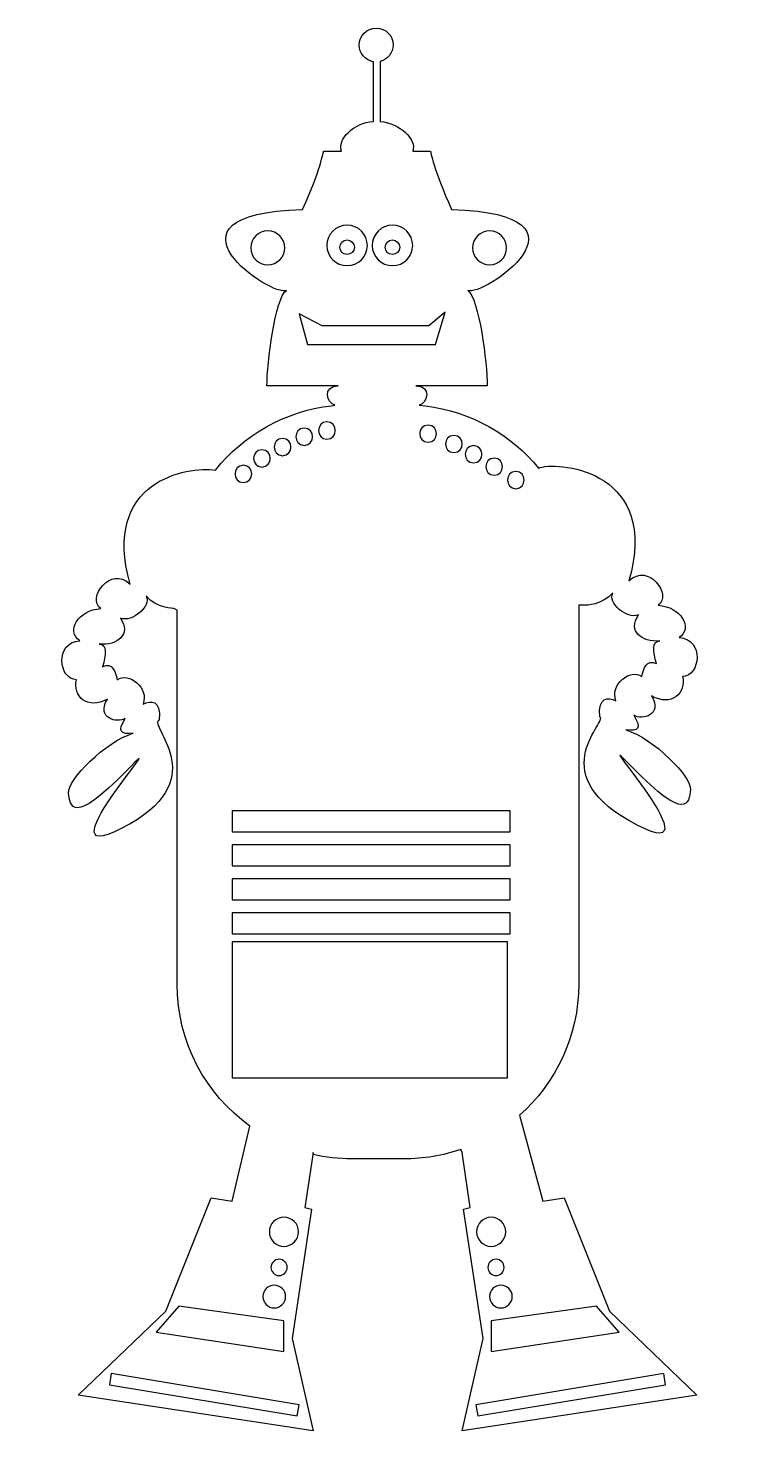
# Model space of a CAD drawing. Header units: centimetres. Extents: x -5.4 to 5.4, y -10.8 to 10.8.
import ezdxf

# ---------------------------------------------------------------- set-up
doc = ezdxf.new("R2010")
doc.units = ezdxf.units.CM
doc.header["$MEASUREMENT"] = 0
doc.layers.add('Camada 1', color=7, linetype='Continuous')

msp = doc.modelspace()

# ---------------------------------------------------------------- linework, layer by layer
at = {"layer": 'Camada 1'}
for centre in [(-0.49698, 7.40198), (0.19885, 7.40198)]:
    msp.add_ellipse(centre, major_axis=(0, 0.11181), ratio=1, dxfattribs=at)
for points, knots in [([(2.83156, -7.18767), (2.83156, -7.18767), (2.50845, -7.23739), (2.50845, -7.23739), (2.50845, -7.23739), (2.50845, -7.23739), (2.14663, -5.92138), (2.14663, -5.92138), (2.14663, -5.92138), (2.7045, -5.4296), (3.0564, -4.70969), (3.0564, -3.90756), (3.0564, -3.90756), (3.0564, -3.90756), (3.0564, 1.90714), (3.0564, 1.90714), (3.0564, 1.90714), (3.0564, 1.90714), (3.15588, 1.90727), (3.15588, 1.90727), (3.15588, 1.90727), (3.15588, 1.90727), (3.4247, 1.9074), (3.57948, 2.09899), (3.57948, 2.09899), (3.49709, 1.94341), (3.79054, 1.68865), (3.97588, 1.75821), (3.97588, 1.75821), (3.80194, 1.50966), (4.02565, 1.33564), (4.29902, 1.36057), (4.29902, 1.36057), (4.1748, 1.36057), (4.19954, 1.18658), (4.24925, 1.01275), (4.24925, 1.01275), (4.10016, 1.08726), (4.05044, 0.93819), (4.02565, 0.81384), (4.02565, 0.81384), (3.85171, 0.93819), (3.52863, 0.68967), (3.62806, 0.44112), (3.62806, 0.44112), (3.50389, 0.49089), (3.35469, 0.51568), (3.37951, 0.19273), (3.37951, 0.19273), (3.5235, 0.14468), (2.50824, -0.64428), (3.82679, -1.39771), (3.82679, -1.39771), (5.39233, -2.29229), (3.03166, 0.29203), (3.87651, -0.57769), (3.87651, -0.57769), (4.7214, -1.44751), (4.74627, -1.12443), (4.77115, -0.92551), (4.77115, -0.92551), (4.79597, -0.72675), (4.19954, -0.13036), (3.77719, -0.00619), (3.77719, -0.00619), (3.97602, -0.03093), (4.02569, 0.01871), (3.90139, 0.21746), (3.90139, 0.21746), (4.02556, 0.14293), (4.34864, 0.21746), (4.17476, 0.51567), (4.17476, 0.51567), (4.47295, 0.34181), (4.72142, 0.56544), (4.64688, 0.81386), (4.64688, 0.81386), (4.92017, 0.81386), (4.99478, 1.38549), (4.59722, 1.41026), (4.59722, 1.41026), (4.82087, 1.55935), (4.62204, 1.88244), (4.27414, 1.90733), (4.27414, 1.90733), (4.49779, 2.05642), (4.12505, 2.57826), (3.82684, 2.28008), (3.82684, 2.28008), (4.29896, 3.94502), (2.80806, 4.11888), (2.46019, 4.01945), (2.46019, 4.01945), (2.46019, 4.01945), (2.44685, 4.00807), (2.44685, 4.00807), (2.44685, 4.00807), (2.02111, 4.52591), (1.40521, 4.88154), (0.70587, 4.96811), (0.70587, 4.96811), (0.70587, 4.96811), (0.60874, 4.97613), (0.60874, 4.97613), (0.60874, 4.97613), (0.73309, 5.00095), (0.80765, 5.27434), (0.55908, 5.27434), (0.55908, 5.27434), (0.7331, 5.27434), (1.65242, 5.27434), (1.65242, 5.27434), (1.65242, 5.27434), (1.65242, 5.62224), (1.52822, 6.61623), (1.35421, 6.74048), (1.35421, 6.74048), (1.55312, 6.61621), (3.49136, 7.90838), (1.10579, 7.98294), (1.10579, 7.98294), (0.83237, 8.57931), (0.78271, 8.87752), (0.78271, 8.87752), (0.78271, 8.87752), (0.78271, 8.87752), (0.50936, 8.87751), (0.50936, 8.87751), (0.50936, 8.87751), (0.57897, 9.05849), (0.31338, 9.30188), (0.00938, 9.33238), (0.00938, 9.33238), (0.00938, 9.33238), (0.00896, 10.2199), (0.00896, 10.2199), (0.00896, 10.2199), (0.00896, 10.2199), (0.00896, 10.25377), (0.00896, 10.25377), (0.00896, 10.25377), (0.11858, 10.2847), (0.21118, 10.38561), (0.21118, 10.5051), (0.21118, 10.5051), (0.21118, 10.64919), (0.09426, 10.76601), (-0.04975, 10.76601), (-0.04975, 10.76601), (-0.1939, 10.76601), (-0.31066, 10.6492), (-0.31066, 10.5051), (-0.31066, 10.5051), (-0.31066, 10.379), (-0.22126, 10.2738), (-0.1023, 10.24946), (-0.1023, 10.24946), (-0.1023, 10.24946), (-0.0927, 10.2475), (-0.0927, 10.2475), (-0.0927, 10.2475), (-0.0927, 10.2475), (-0.0927, 9.33403), (-0.0927, 9.33403), (-0.0927, 9.33403), (-0.39308, 9.31236), (-0.65298, 9.05672), (-0.58395, 8.87746), (-0.58395, 8.87746), (-0.58395, 8.87746), (-0.85737, 8.87746), (-0.85737, 8.87746), (-0.85737, 8.87746), (-0.85737, 8.87746), (-0.90701, 8.57925), (-1.18032, 7.98288), (-1.18032, 7.98288), (-3.56586, 7.90832), (-1.62762, 6.61612), (-1.42884, 6.74042), (-1.42884, 6.74042), (-1.6027, 6.6162), (-1.72705, 5.62221), (-1.72705, 5.27428), (-1.72705, 5.27428), (-1.72705, 5.27428), (-0.8076, 5.27428), (-0.63371, 5.27428), (-0.63371, 5.27428), (-0.88229, 5.27428), (-0.80759, 5.00091), (-0.68337, 4.97607), (-0.68337, 4.97607), (-0.68337, 4.97607), (-0.73832, 4.97009), (-0.73832, 4.97009), (-0.73832, 4.97009), (-1.45643, 4.88595), (-2.08775, 4.51816), (-2.51754, 3.98187), (-2.51754, 3.98187), (-2.94606, 4.04899), (-4.27638, 3.81563), (-3.82683, 2.23022), (-3.82683, 2.23022), (-4.12504, 2.52841), (-4.49776, 2.00657), (-4.27413, 1.85747), (-4.27413, 1.85747), (-4.62203, 1.83257), (-4.82087, 1.50954), (-4.59721, 1.36045), (-4.59721, 1.36045), (-4.99475, 1.33561), (-4.92019, 0.764), (-4.64687, 0.764), (-4.64687, 0.764), (-4.72143, 0.51561), (-4.47293, 0.29196), (-4.17475, 0.46579), (-4.17475, 0.46579), (-4.34866, 0.1676), (-4.02555, 0.09304), (-3.90138, 0.1676), (-3.90138, 0.1676), (-4.02565, -0.03113), (-3.97599, -0.08079), (-3.77716, -0.05605), (-3.77716, -0.05605), (-4.19954, -0.18027), (-4.79594, -0.77662), (-4.77112, -0.97542), (-4.77112, -0.97542), (-4.74628, -1.17428), (-4.7214, -1.49736), (-3.87651, -0.62755), (-3.87651, -0.62755), (-3.03167, 0.24211), (-5.39231, -2.34218), (-3.82679, -1.4476), (-3.82679, -1.4476), (-2.56478, -0.72643), (-3.56813, 0.08005), (-3.37951, 0.14284), (-3.37951, 0.14284), (-3.35467, 0.46576), (-3.50386, 0.44103), (-3.62803, 0.39123), (-3.62803, 0.39123), (-3.5286, 0.63975), (-3.85168, 0.88833), (-4.02562, 0.76398), (-4.02562, 0.76398), (-4.05044, 0.88833), (-4.10015, 1.0374), (-4.24925, 0.96287), (-4.24925, 0.96287), (-4.19953, 1.13673), (-4.1748, 1.31072), (-4.29899, 1.31072), (-4.29899, 1.31072), (-4.02562, 1.28582), (-3.80186, 1.45987), (-3.97588, 1.70834), (-3.97588, 1.70834), (-3.79049, 1.63883), (-3.49704, 1.89357), (-3.57948, 2.04915), (-3.57948, 2.04915), (-3.42473, 1.85762), (-3.15588, 1.85746), (-3.15588, 1.85746), (-3.15588, 1.85746), (-3.15588, 1.85746), (-3.10616, 1.83262), (-3.10616, 1.83262), (-3.10616, 1.83262), (-3.10616, 1.83262), (-3.10616, -3.90759), (-3.10616, -3.90759), (-3.10616, -3.90759), (-3.10616, -4.80492), (-2.66576, -5.59942), (-1.9893, -6.08665), (-1.9893, -6.08665), (-1.9893, -6.08665), (-2.26137, -7.23743), (-2.26137, -7.23743), (-2.26137, -7.23743), (-2.26137, -7.23743), (-2.58435, -7.18771), (-2.58435, -7.18771), (-2.58435, -7.18771), (-2.58435, -7.18771), (-3.28015, -8.92713), (-3.28015, -8.92713), (-3.28015, -8.92713), (-3.28015, -8.92713), (-4.62198, -10.21936), (-4.62198, -10.21936), (-4.62198, -10.21936), (-4.62198, -10.21936), (-1.01886, -10.76602), (-1.01886, -10.76602), (-1.01886, -10.76602), (-1.01886, -10.76602), (-1.34189, -9.3496), (-1.34189, -9.3496), (-1.34189, -9.3496), (-1.34189, -9.3496), (-1.04368, -7.3616), (-1.04368, -7.3616), (-1.04368, -7.3616), (-1.04368, -7.3616), (-1.14314, -7.33678), (-1.14314, -7.33678), (-1.14314, -7.33678), (-1.14314, -7.33678), (-1.01887, -6.49191), (-1.01887, -6.49191), (-1.01887, -6.49191), (-1.01887, -6.49191), (-1.01792, -6.52498), (-1.01792, -6.52498), (-1.01792, -6.52498), (-0.82639, -6.56837), (-0.6271, -6.59128), (-0.42242, -6.59128), (-0.42242, -6.59128), (-0.42242, -6.59128), (0.37268, -6.5913), (0.37268, -6.5913), (0.37268, -6.5913), (0.67909, -6.5913), (0.97352, -6.53992), (1.24784, -6.44533), (1.24784, -6.44533), (1.24784, -6.44533), (1.26604, -6.49192), (1.26604, -6.49192), (1.26604, -6.49192), (1.26604, -6.49192), (1.39021, -7.33679), (1.39021, -7.33679), (1.39021, -7.33679), (1.39021, -7.33679), (1.29083, -7.36161), (1.29083, -7.36161), (1.29083, -7.36161), (1.29083, -7.36161), (1.58904, -9.34961), (1.58904, -9.34961), (1.58904, -9.34961), (1.58904, -9.34961), (1.26604, -10.76603), (1.26604, -10.76603), (1.26604, -10.76603), (1.26604, -10.76603), (4.86916, -10.21937), (4.86916, -10.21937), (4.86916, -10.21937), (4.86916, -10.21937), (3.52733, -8.92714), (3.52733, -8.92714), (3.52733, -8.92714), (3.52733, -8.92714), (2.83156, -7.18767), (2.83156, -7.18767)], [0, 0, 0, 0, 0.01075269, 0.01075269, 0.01075269, 0.01075269, 0.02150538, 0.02150538, 0.02150538, 0.02150538, 0.03225806, 0.03225806, 0.03225806, 0.03225806, 0.04301075, 0.04301075, 0.04301075, 0.04301075, 0.05376344, 0.05376344, 0.05376344, 0.05376344, 0.06451613, 0.06451613, 0.06451613, 0.06451613, 0.07526882, 0.07526882, 0.07526882, 0.07526882, 0.08602151, 0.08602151, 0.08602151, 0.08602151, 0.09677419, 0.09677419, 0.09677419, 0.09677419, 0.10752688, 0.10752688, 0.10752688, 0.10752688, 0.11827957, 0.11827957, 0.11827957, 0.11827957, 0.12903226, 0.12903226, 0.12903226, 0.12903226, 0.13978495, 0.13978495, 0.13978495, 0.13978495, 0.15053763, 0.15053763, 0.15053763, 0.15053763, 0.16129032, 0.16129032, 0.16129032, 0.16129032, 0.17204301, 0.17204301, 0.17204301, 0.17204301, 0.1827957, 0.1827957, 0.1827957, 0.1827957, 0.19354839, 0.19354839, 0.19354839, 0.19354839, 0.20430108, 0.20430108, 0.20430108, 0.20430108, 0.21505376, 0.21505376, 0.21505376, 0.21505376, 0.22580645, 0.22580645, 0.22580645, 0.22580645, 0.23655914, 0.23655914, 0.23655914, 0.23655914, 0.24731183, 0.24731183, 0.24731183, 0.24731183, 0.25806452, 0.25806452, 0.25806452, 0.25806452, 0.2688172, 0.2688172, 0.2688172, 0.2688172, 0.27956989, 0.27956989, 0.27956989, 0.27956989, 0.29032258, 0.29032258, 0.29032258, 0.29032258, 0.30107527, 0.30107527, 0.30107527, 0.30107527, 0.31182796, 0.31182796, 0.31182796, 0.31182796, 0.32258065, 0.32258065, 0.32258065, 0.32258065, 0.33333333, 0.33333333, 0.33333333, 0.33333333, 0.34408602, 0.34408602, 0.34408602, 0.34408602, 0.35483871, 0.35483871, 0.35483871, 0.35483871, 0.3655914, 0.3655914, 0.3655914, 0.3655914, 0.37634409, 0.37634409, 0.37634409, 0.37634409, 0.38709677, 0.38709677, 0.38709677, 0.38709677, 0.39784946, 0.39784946, 0.39784946, 0.39784946, 0.40860215, 0.40860215, 0.40860215, 0.40860215, 0.41935484, 0.41935484, 0.41935484, 0.41935484, 0.43010753, 0.43010753, 0.43010753, 0.43010753, 0.44086022, 0.44086022, 0.44086022, 0.44086022, 0.4516129, 0.4516129, 0.4516129, 0.4516129, 0.46236559, 0.46236559, 0.46236559, 0.46236559, 0.47311828, 0.47311828, 0.47311828, 0.47311828, 0.48387097, 0.48387097, 0.48387097, 0.48387097, 0.49462366, 0.49462366, 0.49462366, 0.49462366, 0.50537634, 0.50537634, 0.50537634, 0.50537634, 0.51612903, 0.51612903, 0.51612903, 0.51612903, 0.52688172, 0.52688172, 0.52688172, 0.52688172, 0.53763441, 0.53763441, 0.53763441, 0.53763441, 0.5483871, 0.5483871, 0.5483871, 0.5483871, 0.55913978, 0.55913978, 0.55913978, 0.55913978, 0.56989247, 0.56989247, 0.56989247, 0.56989247, 0.58064516, 0.58064516, 0.58064516, 0.58064516, 0.59139785, 0.59139785, 0.59139785, 0.59139785, 0.60215054, 0.60215054, 0.60215054, 0.60215054, 0.61290323, 0.61290323, 0.61290323, 0.61290323, 0.62365591, 0.62365591, 0.62365591, 0.62365591, 0.6344086, 0.6344086, 0.6344086, 0.6344086, 0.64516129, 0.64516129, 0.64516129, 0.64516129, 0.65591398, 0.65591398, 0.65591398, 0.65591398, 0.66666667, 0.66666667, 0.66666667, 0.66666667, 0.67741935, 0.67741935, 0.67741935, 0.67741935, 0.68817204, 0.68817204, 0.68817204, 0.68817204, 0.69892473, 0.69892473, 0.69892473, 0.69892473, 0.70967742, 0.70967742, 0.70967742, 0.70967742, 0.72043011, 0.72043011, 0.72043011, 0.72043011, 0.7311828, 0.7311828, 0.7311828, 0.7311828, 0.74193548, 0.74193548, 0.74193548, 0.74193548, 0.75268817, 0.75268817, 0.75268817, 0.75268817, 0.76344086, 0.76344086, 0.76344086, 0.76344086, 0.77419355, 0.77419355, 0.77419355, 0.77419355, 0.78494624, 0.78494624, 0.78494624, 0.78494624, 0.79569892, 0.79569892, 0.79569892, 0.79569892, 0.80645161, 0.80645161, 0.80645161, 0.80645161, 0.8172043, 0.8172043, 0.8172043, 0.8172043, 0.82795699, 0.82795699, 0.82795699, 0.82795699, 0.83870968, 0.83870968, 0.83870968, 0.83870968, 0.84946237, 0.84946237, 0.84946237, 0.84946237, 0.86021505, 0.86021505, 0.86021505, 0.86021505, 0.87096774, 0.87096774, 0.87096774, 0.87096774, 0.88172043, 0.88172043, 0.88172043, 0.88172043, 0.89247312, 0.89247312, 0.89247312, 0.89247312, 0.90322581, 0.90322581, 0.90322581, 0.90322581, 0.91397849, 0.91397849, 0.91397849, 0.91397849, 0.92473118, 0.92473118, 0.92473118, 0.92473118, 0.93548387, 0.93548387, 0.93548387, 0.93548387, 0.94623656, 0.94623656, 0.94623656, 0.94623656, 0.95698925, 0.95698925, 0.95698925, 0.95698925, 0.96774194, 0.96774194, 0.96774194, 0.96774194, 0.97849462, 0.97849462, 0.97849462, 0.97849462, 1, 1, 1, 1]), ([(-1.71467, 7.13179), (-1.85863, 7.13179), (-1.97555, 7.2486), (-1.97555, 7.3927), (-1.97555, 7.3927), (-1.97555, 7.53679), (-1.85863, 7.65363), (-1.71467, 7.65363), (-1.71467, 7.65363), (-1.5705, 7.65363), (-1.45374, 7.53679), (-1.45374, 7.3927), (-1.45374, 7.3927), (-1.45374, 7.24858), (-1.5705, 7.13179), (-1.71467, 7.13179)], [0, 0, 0, 0, 0.2, 0.2, 0.2, 0.2, 0.4, 0.4, 0.4, 0.4, 0.6, 0.6, 0.6, 0.6, 1, 1, 1, 1]), ([(-0.49698, 7.74049), (-0.32545, 7.74049), (-0.18644, 7.60142), (-0.18644, 7.42992), (-0.18644, 7.42992), (-0.18644, 7.25839), (-0.32545, 7.11933), (-0.49698, 7.11933), (-0.49698, 7.11933), (-0.66851, 7.11933), (-0.80757, 7.2584), (-0.80757, 7.42992), (-0.80757, 7.42992), (-0.80757, 7.60145), (-0.66851, 7.74049), (-0.49698, 7.74049)], [0, 0, 0, 0, 0.2, 0.2, 0.2, 0.2, 0.4, 0.4, 0.4, 0.4, 0.6, 0.6, 0.6, 0.6, 1, 1, 1, 1]), ([(0.19885, 7.74049), (0.37038, 7.74049), (0.50939, 7.60142), (0.50939, 7.42992), (0.50939, 7.42992), (0.50939, 7.25839), (0.37038, 7.11933), (0.19885, 7.11933), (0.19885, 7.11933), (0.02735, 7.11933), (-0.11172, 7.2584), (-0.11172, 7.42992), (-0.11172, 7.42992), (-0.11175, 7.60145), (0.02732, 7.74049), (0.19885, 7.74049)], [0, 0, 0, 0, 0.2, 0.2, 0.2, 0.2, 0.4, 0.4, 0.4, 0.4, 0.6, 0.6, 0.6, 0.6, 1, 1, 1, 1]), ([(1.6898, 7.65363), (1.83381, 7.65363), (1.95073, 7.53679), (1.95073, 7.3927), (1.95073, 7.3927), (1.95073, 7.24858), (1.83381, 7.13179), (1.6898, 7.13179), (1.6898, 7.13179), (1.54568, 7.13179), (1.42892, 7.2486), (1.42892, 7.3927), (1.42892, 7.3927), (1.4289, 7.53679), (1.54568, 7.65363), (1.6898, 7.65363)], [0, 0, 0, 0, 0.2, 0.2, 0.2, 0.2, 0.4, 0.4, 0.4, 0.4, 0.6, 0.6, 0.6, 0.6, 1, 1, 1, 1]), ([(-1.10573, 5.90791), (-1.10573, 5.90791), (-1.23008, 6.38006), (-1.23008, 6.38006), (-1.23008, 6.38006), (-1.23008, 6.38006), (-0.88207, 6.19371), (-0.88207, 6.19371), (-0.88207, 6.19371), (-0.88207, 6.19371), (0.75794, 6.19371), (0.75794, 6.19371), (0.75794, 6.19371), (0.75794, 6.19371), (1.00636, 6.40495), (1.00636, 6.40495), (1.00636, 6.40495), (1.00636, 6.40495), (0.85727, 5.90793), (0.85727, 5.90793), (0.85727, 5.90793), (0.85727, 5.90793), (-1.10573, 5.90793), (-1.10573, 5.90793), (-1.10573, 5.90793), (-1.10573, 5.90793), (-1.10573, 5.90791), (-1.10573, 5.90791)], [0, 0, 0, 0, 0.125, 0.125, 0.125, 0.125, 0.25, 0.25, 0.25, 0.25, 0.375, 0.375, 0.375, 0.375, 0.5, 0.5, 0.5, 0.5, 0.625, 0.625, 0.625, 0.625, 0.75, 0.75, 0.75, 0.75, 1, 1, 1, 1]), ([(-1.15471, 4.62582), (-0.98408, 4.62582), (-0.98408, 4.36124), (-1.15471, 4.36124), (-1.15471, 4.36124), (-1.32534, 4.36124), (-1.32534, 4.62582), (-1.15471, 4.62582)], [0, 0, 0, 0, 0.33333333, 0.33333333, 0.33333333, 0.33333333, 1, 1, 1, 1]), ([(-0.80628, 4.72083), (-0.63565, 4.72083), (-0.63565, 4.45625), (-0.80628, 4.45625), (-0.80628, 4.45625), (-0.97691, 4.45625), (-0.97691, 4.72083), (-0.80628, 4.72083)], [0, 0, 0, 0, 0.33333333, 0.33333333, 0.33333333, 0.33333333, 1, 1, 1, 1]), ([(0.74579, 4.67334), (0.91639, 4.67334), (0.91639, 4.40876), (0.74579, 4.40876), (0.74579, 4.40876), (0.57519, 4.40876), (0.57519, 4.67334), (0.74579, 4.67334)], [0, 0, 0, 0, 0.33333333, 0.33333333, 0.33333333, 0.33333333, 1, 1, 1, 1]), ([(-1.48729, 4.46744), (-1.31666, 4.46744), (-1.31666, 4.20286), (-1.48729, 4.20286), (-1.48729, 4.20286), (-1.65792, 4.20286), (-1.65792, 4.46744), (-1.48729, 4.46744)], [0, 0, 0, 0, 0.33333333, 0.33333333, 0.33333333, 0.33333333, 1, 1, 1, 1]), ([(1.14174, 4.51493), (1.31234, 4.51493), (1.31234, 4.25035), (1.14174, 4.25035), (1.14174, 4.25035), (0.97114, 4.25035), (0.97114, 4.51493), (1.14174, 4.51493)], [0, 0, 0, 0, 0.33333333, 0.33333333, 0.33333333, 0.33333333, 1, 1, 1, 1]), ([(1.44265, 4.35655), (1.61325, 4.35655), (1.61325, 4.09197), (1.44265, 4.09197), (1.44265, 4.09197), (1.27205, 4.09197), (1.27205, 4.35655), (1.44265, 4.35655)], [0, 0, 0, 0, 0.33333333, 0.33333333, 0.33333333, 0.33333333, 1, 1, 1, 1]), ([(-1.80405, 4.29321), (-1.63342, 4.29321), (-1.63342, 4.02863), (-1.80405, 4.02863), (-1.80405, 4.02863), (-1.97468, 4.02863), (-1.97468, 4.29321), (-1.80405, 4.29321)], [0, 0, 0, 0, 0.33333333, 0.33333333, 0.33333333, 0.33333333, 1, 1, 1, 1]), ([(1.75941, 4.16653), (1.93001, 4.16653), (1.93001, 3.90195), (1.75941, 3.90195), (1.75941, 3.90195), (1.58881, 3.90195), (1.58878, 4.16653), (1.75941, 4.16653)], [0, 0, 0, 0, 0.33333333, 0.33333333, 0.33333333, 0.33333333, 1, 1, 1, 1]), ([(-2.08914, 4.05564), (-1.91851, 4.05564), (-1.91851, 3.79106), (-2.08914, 3.79106), (-2.08914, 3.79106), (-2.25977, 3.79106), (-2.25977, 4.05564), (-2.08914, 4.05564)], [0, 0, 0, 0, 0.33333333, 0.33333333, 0.33333333, 0.33333333, 1, 1, 1, 1]), ([(2.09199, 3.96063), (2.26259, 3.96063), (2.26259, 3.69605), (2.09199, 3.69605), (2.09199, 3.69605), (1.92139, 3.69605), (1.92139, 3.96063), (2.09199, 3.96063)], [0, 0, 0, 0, 0.33333333, 0.33333333, 0.33333333, 0.33333333, 1, 1, 1, 1]), ([(-2.26038, -1.24698), (-2.26038, -1.24698), (2.00397, -1.24698), (2.00397, -1.24698), (2.00397, -1.24698), (2.00397, -1.24698), (2.00397, -1.56816), (2.00397, -1.56816), (2.00397, -1.56816), (2.00397, -1.56816), (-2.26038, -1.56816), (-2.26038, -1.56816), (-2.26038, -1.56816), (-2.26038, -1.56816), (-2.26038, -1.24698), (-2.26038, -1.24698)], [0, 0, 0, 0, 0.2, 0.2, 0.2, 0.2, 0.4, 0.4, 0.4, 0.4, 0.6, 0.6, 0.6, 0.6, 1, 1, 1, 1]), ([(-2.26038, -1.76882), (-2.26038, -1.76882), (2.00397, -1.76882), (2.00397, -1.76882), (2.00397, -1.76882), (2.00397, -1.76882), (2.00397, -2.09002), (2.00397, -2.09002), (2.00397, -2.09002), (2.00397, -2.09002), (-2.26038, -2.09002), (-2.26038, -2.09002), (-2.26038, -2.09002), (-2.26038, -2.09002), (-2.26038, -1.76882), (-2.26038, -1.76882)], [0, 0, 0, 0, 0.2, 0.2, 0.2, 0.2, 0.4, 0.4, 0.4, 0.4, 0.6, 0.6, 0.6, 0.6, 1, 1, 1, 1]), ([(-2.26038, -2.29063), (-2.26038, -2.29063), (2.00397, -2.29063), (2.00397, -2.29063), (2.00397, -2.29063), (2.00397, -2.29063), (2.00397, -2.61186), (2.00397, -2.61186), (2.00397, -2.61186), (2.00397, -2.61186), (-2.26038, -2.61186), (-2.26038, -2.61186), (-2.26038, -2.61186), (-2.26038, -2.61186), (-2.26038, -2.29063), (-2.26038, -2.29063)], [0, 0, 0, 0, 0.2, 0.2, 0.2, 0.2, 0.4, 0.4, 0.4, 0.4, 0.6, 0.6, 0.6, 0.6, 1, 1, 1, 1]), ([(-2.26038, -2.81249), (-2.26038, -2.81249), (2.00397, -2.81249), (2.00397, -2.81249), (2.00397, -2.81249), (2.00397, -2.81249), (2.00397, -3.13369), (2.00397, -3.13369), (2.00397, -3.13369), (2.00397, -3.13369), (-2.26038, -3.1337), (-2.26038, -3.1337), (-2.26038, -3.1337), (-2.26038, -3.1337), (-2.26038, -2.81249), (-2.26038, -2.81249)], [0, 0, 0, 0, 0.2, 0.2, 0.2, 0.2, 0.4, 0.4, 0.4, 0.4, 0.6, 0.6, 0.6, 0.6, 1, 1, 1, 1]), ([(-2.2613, -5.34884), (-2.2613, -5.34884), (-2.2613, -3.26149), (-2.2613, -3.26149), (-2.2613, -3.26149), (-2.2613, -3.26149), (1.96312, -3.26149), (1.96312, -3.26149), (1.96312, -3.26149), (1.96312, -3.26149), (1.96312, -5.34884), (1.96312, -5.34884), (1.96312, -5.34884), (1.96312, -5.34884), (-2.2613, -5.34884), (-2.2613, -5.34884)], [0, 0, 0, 0, 0.2, 0.2, 0.2, 0.2, 0.4, 0.4, 0.4, 0.4, 0.6, 0.6, 0.6, 0.6, 1, 1, 1, 1]), ([(-1.46618, -7.93316), (-1.58974, -7.93316), (-1.68983, -7.83304), (-1.68983, -7.70951), (-1.68983, -7.70951), (-1.68983, -7.58598), (-1.58974, -7.48586), (-1.46618, -7.48586), (-1.46618, -7.48586), (-1.34265, -7.48586), (-1.24255, -7.58598), (-1.24255, -7.70951), (-1.24255, -7.70951), (-1.24255, -7.83304), (-1.34264, -7.93316), (-1.46618, -7.93316)], [0, 0, 0, 0, 0.2, 0.2, 0.2, 0.2, 0.4, 0.4, 0.4, 0.4, 0.6, 0.6, 0.6, 0.6, 1, 1, 1, 1]), ([(1.4897, -7.70951), (1.4897, -7.58598), (1.58977, -7.48586), (1.7133, -7.48586), (1.7133, -7.48586), (1.83681, -7.48586), (1.93695, -7.58598), (1.93695, -7.70951), (1.93695, -7.70951), (1.93695, -7.83304), (1.83681, -7.93316), (1.7133, -7.93316), (1.7133, -7.93316), (1.58979, -7.93316), (1.4897, -7.83304), (1.4897, -7.70951)], [0, 0, 0, 0, 0.2, 0.2, 0.2, 0.2, 0.4, 0.4, 0.4, 0.4, 0.6, 0.6, 0.6, 0.6, 1, 1, 1, 1]), ([(-1.66493, -8.25619), (-1.66493, -8.18756), (-1.60931, -8.13197), (-1.54073, -8.13197), (-1.54073, -8.13197), (-1.47218, -8.13197), (-1.41653, -8.18759), (-1.41653, -8.25619), (-1.41653, -8.25619), (-1.41653, -8.32474), (-1.47217, -8.38036), (-1.54073, -8.38036), (-1.54073, -8.38036), (-1.60931, -8.38039), (-1.66493, -8.32474), (-1.66493, -8.25619)], [0, 0, 0, 0, 0.2, 0.2, 0.2, 0.2, 0.4, 0.4, 0.4, 0.4, 0.6, 0.6, 0.6, 0.6, 1, 1, 1, 1]), ([(1.66371, -8.25619), (1.66371, -8.18756), (1.71933, -8.13197), (1.78788, -8.13197), (1.78788, -8.13197), (1.85643, -8.13197), (1.91205, -8.18759), (1.91205, -8.25619), (1.91205, -8.25619), (1.91205, -8.32474), (1.85643, -8.38036), (1.78788, -8.38036), (1.78788, -8.38036), (1.71933, -8.38036), (1.66371, -8.32474), (1.66371, -8.25619)], [0, 0, 0, 0, 0.2, 0.2, 0.2, 0.2, 0.4, 0.4, 0.4, 0.4, 0.6, 0.6, 0.6, 0.6, 1, 1, 1, 1]), ([(-1.61529, -8.52874), (-1.51882, -8.52874), (-1.44056, -8.607), (-1.44056, -8.70347), (-1.44056, -8.70347), (-1.44056, -8.79994), (-1.51882, -8.8782), (-1.61529, -8.8782), (-1.61529, -8.8782), (-1.71173, -8.8782), (-1.79002, -8.79994), (-1.79002, -8.70347), (-1.79002, -8.70347), (-1.79003, -8.607), (-1.71174, -8.52874), (-1.61529, -8.52874)], [0, 0, 0, 0, 0.2, 0.2, 0.2, 0.2, 0.4, 0.4, 0.4, 0.4, 0.6, 0.6, 0.6, 0.6, 1, 1, 1, 1]), ([(1.86242, -8.52874), (1.95889, -8.52874), (2.03715, -8.607), (2.03715, -8.70347), (2.03715, -8.70347), (2.03715, -8.79994), (1.95889, -8.8782), (1.86242, -8.8782), (1.86242, -8.8782), (1.76595, -8.8782), (1.68769, -8.79994), (1.68769, -8.70347), (1.68769, -8.70347), (1.68768, -8.607), (1.76597, -8.52874), (1.86242, -8.52874)], [0, 0, 0, 0, 0.2, 0.2, 0.2, 0.2, 0.4, 0.4, 0.4, 0.4, 0.6, 0.6, 0.6, 0.6, 1, 1, 1, 1]), ([(-3.0814, -8.85256), (-3.0814, -8.85256), (-1.46617, -9.07619), (-1.46617, -9.07619), (-1.46617, -9.07619), (-1.46617, -9.07619), (-1.46617, -9.54839), (-1.46617, -9.54839), (-1.46617, -9.54839), (-1.46617, -9.54839), (-3.42927, -9.25018), (-3.42927, -9.25018), (-3.42927, -9.25018), (-3.42927, -9.25018), (-3.0814, -8.85256), (-3.0814, -8.85256)], [0, 0, 0, 0, 0.2, 0.2, 0.2, 0.2, 0.4, 0.4, 0.4, 0.4, 0.6, 0.6, 0.6, 0.6, 1, 1, 1, 1]), ([(1.71332, -9.54839), (1.71332, -9.54839), (1.71332, -9.07619), (1.71332, -9.07619), (1.71332, -9.07619), (1.71332, -9.07619), (3.3285, -8.85256), (3.3285, -8.85256), (3.3285, -8.85256), (3.3285, -8.85256), (3.67643, -9.25018), (3.67643, -9.25018), (3.67643, -9.25018), (3.67643, -9.25018), (1.71332, -9.54839), (1.71332, -9.54839)], [0, 0, 0, 0, 0.2, 0.2, 0.2, 0.2, 0.4, 0.4, 0.4, 0.4, 0.6, 0.6, 0.6, 0.6, 1, 1, 1, 1]), ([(-1.23355, -10.36415), (-1.23355, -10.36415), (-1.26213, -10.53571), (-1.26213, -10.53571), (-1.26213, -10.53571), (-1.26213, -10.53571), (-4.14344, -10.05644), (-4.14344, -10.05644), (-4.14344, -10.05644), (-4.14344, -10.05644), (-4.11492, -9.88488), (-4.11492, -9.88488), (-4.11492, -9.88488), (-4.11492, -9.88488), (-1.23355, -10.36415), (-1.23355, -10.36415)], [0, 0, 0, 0, 0.2, 0.2, 0.2, 0.2, 0.4, 0.4, 0.4, 0.4, 0.6, 0.6, 0.6, 0.6, 1, 1, 1, 1]), ([(4.39056, -10.05644), (4.39056, -10.05644), (1.50919, -10.53571), (1.50919, -10.53571), (1.50919, -10.53571), (1.50919, -10.53571), (1.48064, -10.36415), (1.48064, -10.36415), (1.48064, -10.36415), (1.48064, -10.36415), (4.36203, -9.88488), (4.36203, -9.88488), (4.36203, -9.88488), (4.36203, -9.88488), (4.39056, -10.05644), (4.39056, -10.05644)], [0, 0, 0, 0, 0.2, 0.2, 0.2, 0.2, 0.4, 0.4, 0.4, 0.4, 0.6, 0.6, 0.6, 0.6, 1, 1, 1, 1])]:
    msp.add_open_spline(points, degree=3, knots=knots, dxfattribs=at)

doc.saveas('drawing.dxf')
